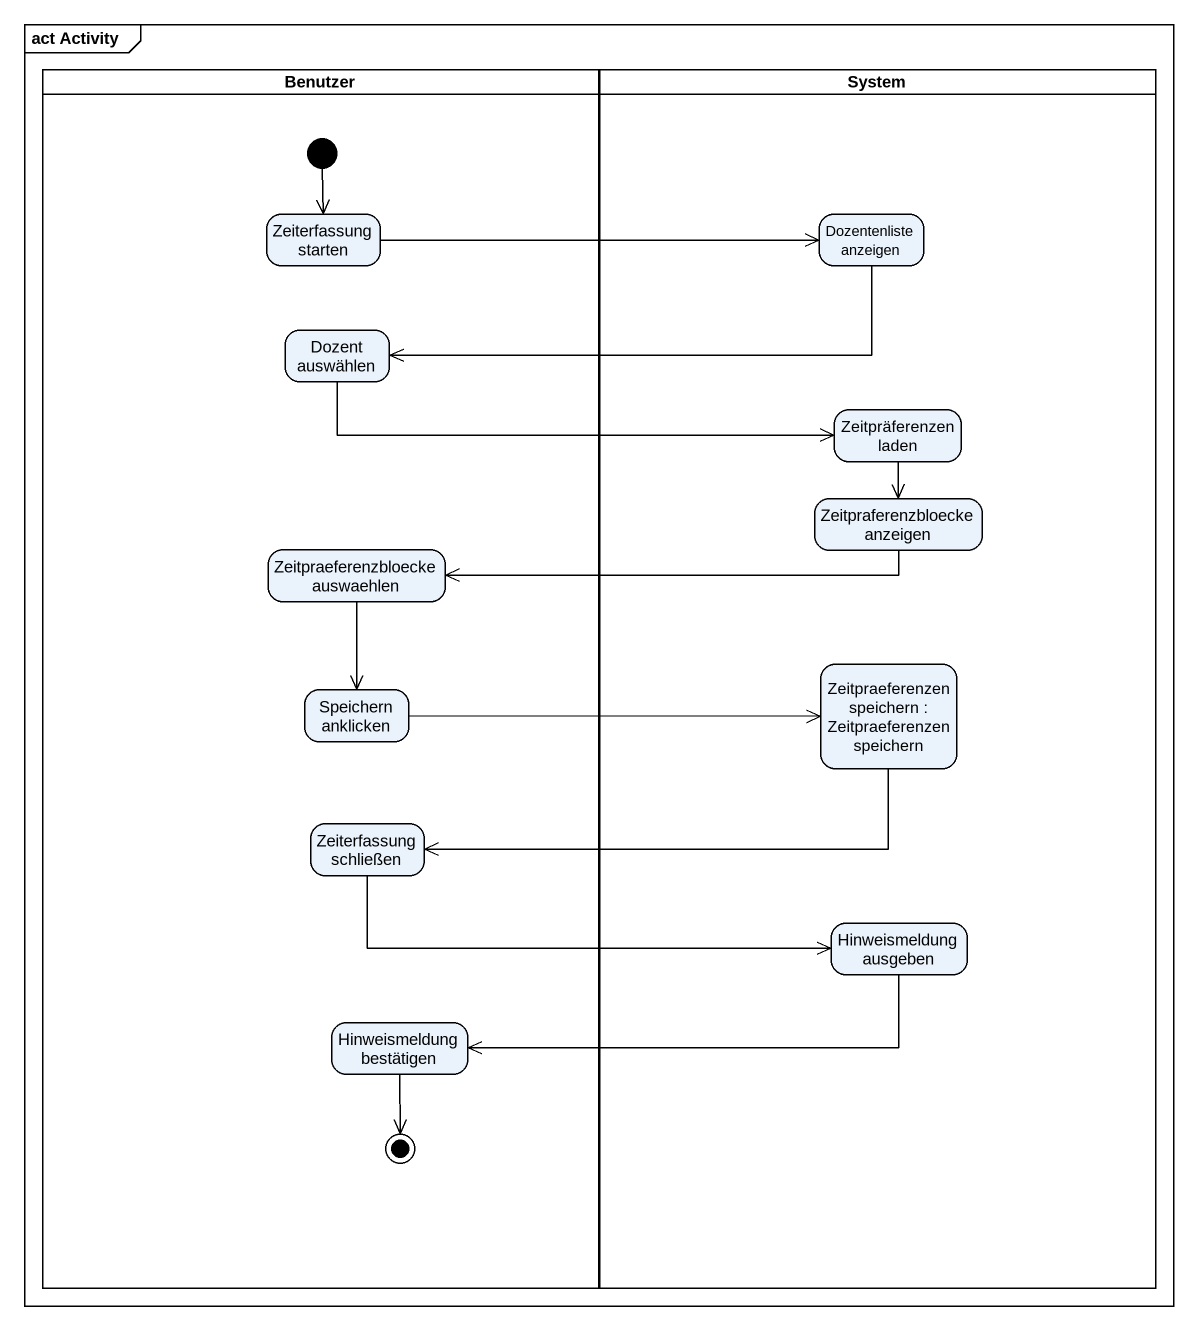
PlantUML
@startuml
mainframe act Activity
hide empty description
state Benutzer <<partition>> {
  state "Zeiterfassung starten" as Zeiterfassung_starten
  state "Dozent auswählen" as Dozent_auswählen
  state "Zeitpraeferenzbloecke auswaehlen" as Zeitpraeferenzbloecke
  state "Speichern anklicken" as Speichern_anklicken
  state "Zeiterfassung schließen" as Zeiterfassung_schließen
  state "Hinweismeldung bestätigen" as Hinweismeldung_bestätigen
  [*] --> Zeiterfassung_starten
  Hinweismeldung_bestätigen --> [*]
}
state System <<partition>> {
  state "Dozentenliste anzeigen" as Dozentenliste_anzeigen
  state "Zeitpräferenzen laden" as Zeitpräferenzen_laden
  state "Zeitpraferenzbloecke anzeigen" as Zeitpraferenzbloecke
  state "Zeitpraeferenzen speichern : Zeitpraeferenzen speichern" as Zeitpraeferenzen_speichern
  state "Hinweismeldung ausgeben" as Hinweismeldung_ausgeben
}
Zeiterfassung_starten -right-> Dozentenliste_anzeigen
Dozentenliste_anzeigen -left-> Dozent_auswählen
Dozent_auswählen -right-> Zeitpräferenzen_laden
Zeitpräferenzen_laden --> Zeitpraferenzbloecke
Zeitpraeferenzbloecke --> Speichern_anklicken
Zeitpraferenzbloecke -left-> Zeitpraeferenzbloecke
Speichern_anklicken -right-> Zeitpraeferenzen_speichern
Zeitpraeferenzen_speichern -left-> Zeiterfassung_schließen
Zeiterfassung_schließen -right-> Hinweismeldung_ausgeben
Hinweismeldung_ausgeben -left-> Hinweismeldung_bestätigen
@enduml
